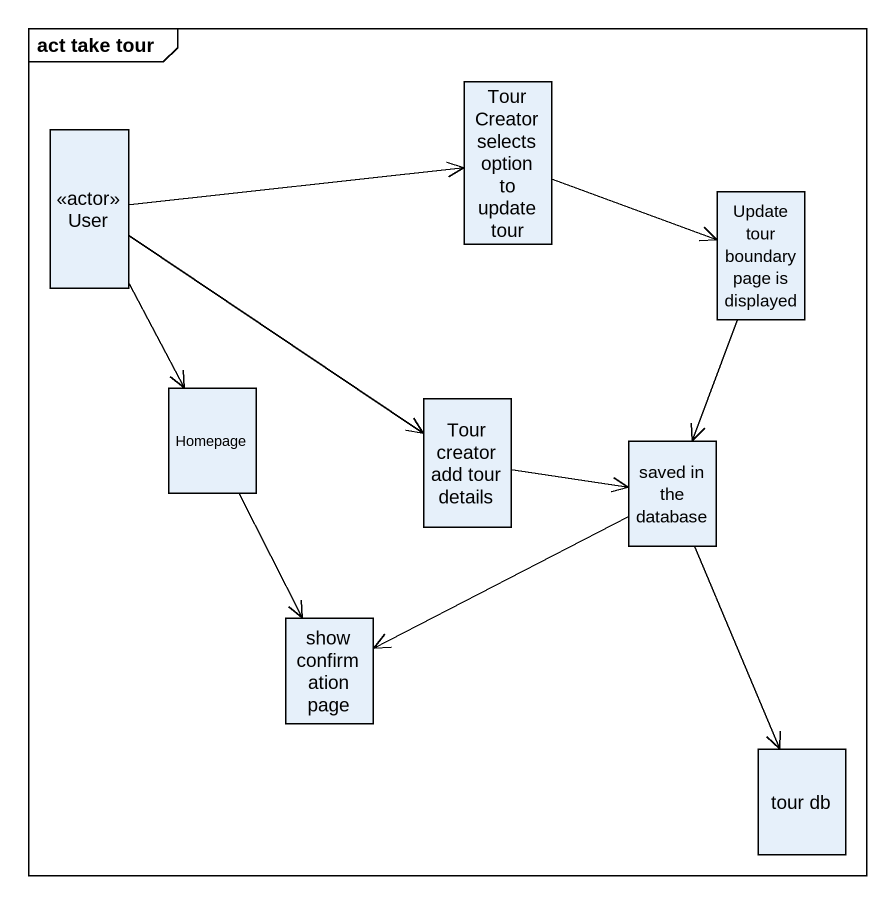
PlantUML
@startuml
mainframe act take tour
hide empty description
state "Tour Creator selects option to update tour" as Tour_Creator_selects_option <<object>>
state User <<actor>>
state "Update tour boundary page is displayed" as Update_tour_boundary_page <<object>>
state Homepage <<object>>
state "Tour creator add tour details" as Tour_creator_add_tour <<object>>
state "saved in the database" as saved_in_the_database <<object>>
state "show confirmation page" as show_confirmation_page <<object>>
state "tour db" as tour_db <<object>>
Tour_Creator_selects_option -right-> Update_tour_boundary_page
User -right-> Tour_Creator_selects_option
User --> Homepage
User --> Tour_creator_add_tour
Update_tour_boundary_page --> saved_in_the_database
Homepage --> show_confirmation_page
Tour_creator_add_tour -right-> saved_in_the_database
saved_in_the_database -left-> show_confirmation_page
saved_in_the_database --> tour_db
@enduml
